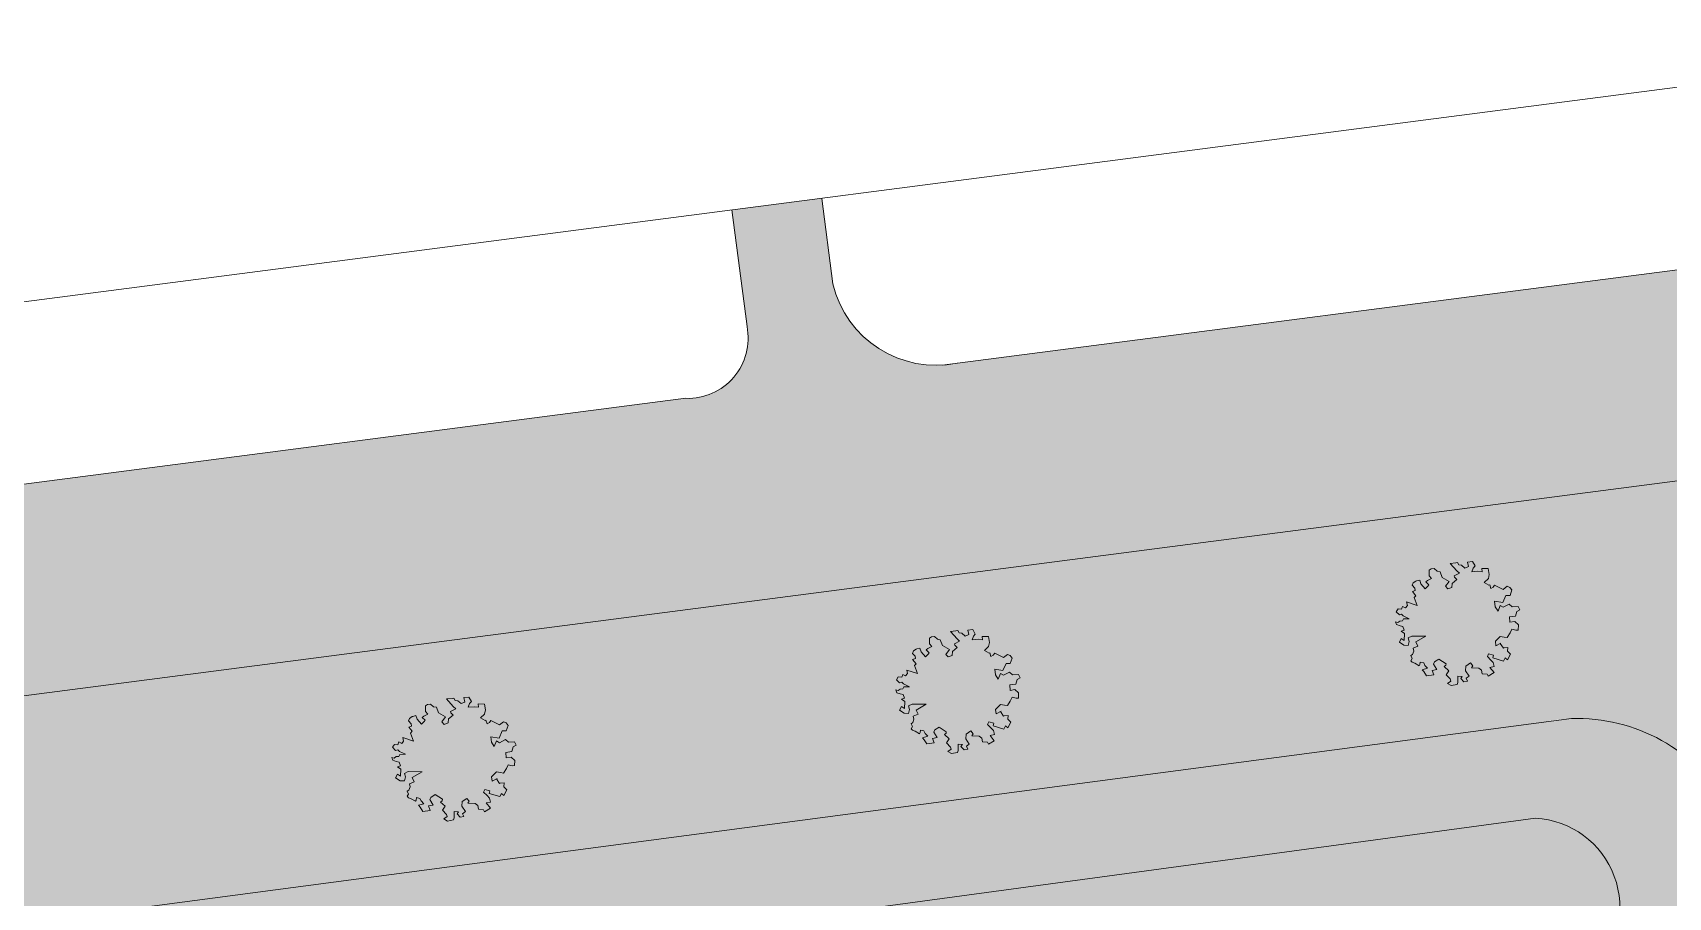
# Model space of a CAD drawing. Header units: millimetres. Extents: x 145836 to 266027, y 108786 to 206069.
# Drawn here: x 172898 to 180362, y 142221 to 146166 of the extents above; entities that cross this region are included whole.
import ezdxf

# ---------------------------------------------------------------- set-up
doc = ezdxf.new("R2010")
doc.units = ezdxf.units.MM
doc.layers.get('0').update_dxf_attribs({"color": 250})

msp = doc.modelspace()

# ---------------------------------------------------------------- hatches: boundary and pattern name
at = {"lineweight": 20}
h = msp.add_hatch(color=254, dxfattribs=at)
h.paths.add_polyline_path([(182278.5, 146160.2), (181878.6, 146108.3), (181928.5, 145721.4, -0.364346), (181575.3, 145236.7), (177116.9, 144658.3, -0.403942), (176549.4, 145019.9), (176499.1, 145410.3), (176089.4, 145357.2), (176158.1, 144825.4, -0.482087), (175879, 144497.7), (175697, 144474), (175697, 143509), (182278.5, 144364.1)])
h.paths.add_polyline_path([(179920, 143035.9), (175697, 142477.8), (175697, 142033), (179756.6, 142581.2, -0.656726), (180015.8, 141881), (176206.1, 137633.7, -0.39447), (175943, 137601.3), (175697, 137830.3), (175697, 137338.8, -0.354312), (175713.5, 137084.5), (175697, 137066), (175697, 136358.4), (180604.1, 141823.9, 0.608497)])
at = {"lineweight": 13, "true_color": 0xfcfcfc}
h = msp.add_hatch(color=7, dxfattribs=at)
h.set_gradient(color1=(194, 223, 180), color2=(197, 224, 184), centered=1, one_color=1, tint=0.8)
h.paths.add_polyline_path([(179772.6, 143016.4, -0.792677), (180445.3, 141647.1), (172659.1, 132974.9, 0.35594), (172704.3, 132663), (172922.2, 132467.6, 0.250858), (173333.5, 132488.7), (183710.9, 144062.1, 0.658834), (183475.1, 144519.6), (167837.7, 142487.8, 0.355396), (167538.1, 142088.4), (167590.2, 141702, 0.352882), (167946.2, 141453.4)])
at = {"lineweight": 20}
h = msp.add_hatch(color=254, dxfattribs=at)
h.paths.add_polyline_path([(175697, 144474), (172099.6, 144007.3), (172099.6, 143041.6), (175697, 143509)])
h.paths.add_polyline_path([(175697, 142477.8), (172099.6, 142002.4), (172099.6, 141631.6), (173039.9, 142109.5), (173444, 141728.7), (175697, 142033)])
h.paths.add_polyline_path([(174347.7, 139086.1), (174347.7, 138596.2), (175675, 137359.3, -0.037181), (175697, 137338.8), (175697, 137830.3)])
at = {"lineweight": 13, "true_color": 0xbad8b0}
h = msp.add_hatch(color=9, dxfattribs=at)
h.set_gradient(color1=(194, 223, 180), color2=(197, 224, 184), centered=1, one_color=1, tint=0.8)
h.paths.add_polyline_path([(173444, 141728.7), (174347.7, 140877.2), (174347.7, 139086.1), (175943, 137601.3, 0.39447), (176206.1, 137633.7), (180057.3, 141927.3, 0.739883), (179605.6, 142560.8)])

# ---------------------------------------------------------------- linework, layer by layer
at = {"lineweight": 20}
for p, q in [((158199.3, 143036), (182324.1, 146166.1)), ((176499.1, 145410.3), (176549.4, 145019.9)), ((176089.4, 145357.2), (176158.1, 144825.4)), ((177048.4, 144649.4), (181575.3, 145236.7)), ((183442.3, 144515.4), (167927.7, 142499.5)), ((169946.1, 143727.9), (175879, 144497.7)), ((167989, 141459.1), (179920, 143035.9)), ((168021.5, 140996.4), (179756.6, 142581.2))]:
    msp.add_line(p, q, dxfattribs=at)
at = {"lineweight": 13}
for p, q in [((179280.2, 143719.4), (179270.7, 143713.5)), ((179270.7, 143713.5), (179270.7, 143687.3)), ((179270.7, 143687.3), (179281.4, 143675.4)), ((179294.5, 143720.6), (179280.2, 143719.4)), ((179307.7, 143708.7), (179294.5, 143720.6)), ((179320.8, 143706.4), (179307.7, 143708.7)), ((179330.3, 143680.2), (179320.8, 143706.4)), ((179392.3, 143746.8), (179367.2, 143744.5)), ((179367.2, 143744.5), (179397, 143709.9)), ((179408.9, 143699.2), (179385.1, 143687.3)), ((179385.1, 143687.3), (179386.3, 143681.4)), ((179400.6, 143748), (179392.3, 143746.8)), ((179397, 143709.9), (179408.9, 143699.2)), ((179406.6, 143737.3), (179400.6, 143748)), ((179418.5, 143736.1), (179406.6, 143737.3)), ((179434, 143723), (179418.5, 143736.1)), ((179450.7, 143730.2), (179434, 143723)), ((179468.5, 143752.8), (179445.9, 143750.4)), ((179445.9, 143750.4), (179450.7, 143730.2)), ((179466.1, 143706.4), (179472.1, 143723)), ((179493.5, 143708.7), (179466.1, 143706.4)), ((179480.4, 143732.5), (179468.5, 143752.8)), ((179472.1, 143723), (179480.4, 143732.5)), ((179512.6, 143706.4), (179493.5, 143708.7)), ((179540, 143720.6), (179511.4, 143721.8)), ((179511.4, 143721.8), (179512.6, 143706.4)), ((179544.8, 143694.4), (179540, 143720.6)), ((179541.2, 143675.4), (179544.8, 143694.4)), ((179198, 143655.2), (179193.3, 143644.4)), ((179193.3, 143644.4), (179206.4, 143631.3)), ((179207.6, 143620.6), (179194.4, 143615.9)), ((179194.4, 143615.9), (179209.9, 143596.8)), ((179209.9, 143663.5), (179198, 143655.2)), ((179206.4, 143631.3), (179207.6, 143620.6)), ((179213.5, 143664.7), (179209.9, 143663.5)), ((179227.8, 143668.3), (179213.5, 143664.7)), ((179233.8, 143651.6), (179227.8, 143668.3)), ((179252.8, 143629), (179233.8, 143651.6)), ((179264.8, 143640.9), (179252.8, 143629)), ((179263.6, 143665.9), (179256.4, 143659.9)), ((179256.4, 143659.9), (179269.5, 143646.8)), ((179281.4, 143675.4), (179263.6, 143665.9)), ((179269.5, 143646.8), (179264.8, 143640.9)), ((179362.5, 143662.3), (179330.3, 143680.2)), ((179345.8, 143639.7), (179362.5, 143662.3)), ((179356.5, 143627.8), (179345.8, 143639.7)), ((179374.4, 143634.9), (179356.5, 143627.8)), ((179376.8, 143652.8), (179374.4, 143634.9)), ((179397, 143670.6), (179376.8, 143652.8)), ((179386.3, 143681.4), (179397, 143670.6)), ((179522.1, 143657.5), (179541.2, 143675.4)), ((179543.6, 143645.6), (179522.1, 143657.5)), ((179547.2, 143646.8), (179543.6, 143645.6)), ((179551.9, 143630.2), (179547.2, 143646.8)), ((179562.7, 143636.1), (179551.9, 143630.2)), ((179569.8, 143645.6), (179562.7, 143636.1)), ((179609.1, 143625.4), (179569.8, 143645.6)), ((179627, 143639.7), (179609.1, 143625.4)), ((179638.9, 143634.9), (179627, 143639.7)), ((179648.5, 143623), (179638.9, 143634.9)), ((179640.1, 143598), (179648.5, 143623)), ((179129, 143537.1), (179120.9, 143523.7)), ((179145.4, 143535.6), (179129, 143537.1)), ((179149.2, 143548.3), (179145.4, 143535.6)), ((179162.6, 143541.6), (179149.2, 143548.3)), ((179171.5, 143552), (179162.6, 143541.6)), ((179216.5, 143551.9), (179167.8, 143568.2)), ((179167.8, 143568.2), (179171.5, 143552)), ((179209.9, 143596.8), (179202.8, 143588.5)), ((179202.8, 143588.5), (179216.5, 143551.9)), ((179572.2, 143546.8), (179569.8, 143571.8)), ((179569.8, 143571.8), (179606.8, 143565.9)), ((179585.3, 143526.6), (179572.2, 143546.8)), ((179594.8, 143552.8), (179585.3, 143526.6)), ((179609.1, 143544.4), (179594.8, 143552.8)), ((179606.8, 143565.9), (179621.1, 143598)), ((179636.5, 143558.7), (179609.1, 143544.4)), ((179621.1, 143598), (179640.1, 143598)), ((179649.7, 143546.8), (179636.5, 143558.7)), ((179677.1, 143548), (179649.7, 143546.8)), ((179685.4, 143532.5), (179677.1, 143548)), ((179128.3, 143474.6), (179117.9, 143477.6)), ((179117.9, 143477.6), (179121.6, 143464.9)), ((179120.9, 143523.7), (179135, 143509.6)), ((179121.6, 143464.9), (179138, 143459)), ((179137.2, 143481.3), (179128.3, 143474.6)), ((179135, 143509.6), (179145.4, 143512.5)), ((179149.9, 143482), (179137.2, 143481.3)), ((179145.4, 143512.5), (179152.1, 143505.1)), ((179153.6, 143491), (179149.9, 143482)), ((179152.1, 143505.1), (179180.5, 143491.8)), ((179180.5, 143491.8), (179153.6, 143491)), ((179637.7, 143500.4), (179665.1, 143504)), ((179638.9, 143475.4), (179637.7, 143500.4)), ((179661.6, 143479), (179638.9, 143475.4)), ((179678.3, 143463.5), (179661.6, 143479)), ((179665.1, 143504), (179671.1, 143525.4)), ((179671.1, 143525.4), (179685.4, 143532.5)), ((179677.4, 143440.1), (179678.3, 143463.5)), ((176999.7, 143408.9), (176990.1, 143403)), ((176990.1, 143403), (176990.1, 143376.8)), ((177014, 143410.1), (176999.7, 143408.9)), ((177027.1, 143398.2), (177014, 143410.1)), ((177040.2, 143395.8), (177027.1, 143398.2)), ((177049.7, 143369.6), (177040.2, 143395.8)), ((177111.7, 143436.3), (177086.7, 143433.9)), ((177086.7, 143433.9), (177116.5, 143399.4)), ((177128.4, 143388.7), (177104.5, 143376.8)), ((177120, 143437.5), (177111.7, 143436.3)), ((177116.5, 143399.4), (177128.4, 143388.7)), ((177126, 143426.8), (177120, 143437.5)), ((177137.9, 143425.6), (177126, 143426.8)), ((177153.4, 143412.5), (177137.9, 143425.6)), ((177170.1, 143419.6), (177153.4, 143412.5)), ((177188, 143442.3), (177165.3, 143439.9)), ((177165.3, 143439.9), (177170.1, 143419.6)), ((177185.6, 143395.8), (177191.5, 143412.5)), ((177213, 143398.2), (177185.6, 143395.8)), ((177199.9, 143422), (177188, 143442.3)), ((177191.5, 143412.5), (177199.9, 143422)), ((177232, 143395.8), (177213, 143398.2)), ((177259.5, 143410.1), (177230.9, 143411.3)), ((177230.9, 143411.3), (177232, 143395.8)), ((177264.2, 143383.9), (177259.5, 143410.1)), ((179144, 143401.4), (179135, 143384.3)), ((179138, 143459), (179150.6, 143456)), ((179156.6, 143439.6), (179143.9, 143435.2)), ((179143.9, 143435.2), (179158.1, 143424)), ((179157.4, 143392.5), (179144, 143401.4)), ((179150.6, 143456), (179156.6, 143439.6)), ((179158.1, 143424), (179157.4, 143392.5)), ((179175.2, 143370.2), (179180.4, 143388)), ((179176, 143404.4), (179192.4, 143412.6)), ((179180.4, 143388), (179176, 143404.4)), ((179192.4, 143412.6), (179255.8, 143411.7)), ((179255.8, 143411.7), (179211, 143385.8)), ((179211, 143385.8), (179219.9, 143366.5)), ((179573.2, 143388.7), (179595.5, 143411.1)), ((179575.4, 143368.6), (179573.2, 143388.7)), ((179595.5, 143411.1), (179613.4, 143408.1)), ((179613.4, 143408.1), (179627.5, 143405.9)), ((179627.5, 143405.9), (179640.2, 143426.7)), ((179640.2, 143426.7), (179649.1, 143443.8)), ((179649.1, 143443.8), (179666.3, 143439.3)), ((179666.3, 143439.3), (179677.4, 143440.1)), ((176917.4, 143344.6), (176912.7, 143333.9)), ((176912.7, 143333.9), (176925.8, 143320.8)), ((176929.4, 143353), (176917.4, 143344.6)), ((176925.8, 143320.8), (176927, 143310.1)), ((176932.9, 143354.2), (176929.4, 143353)), ((176947.2, 143357.7), (176932.9, 143354.2)), ((176953.2, 143341.1), (176947.2, 143357.7)), ((176972.3, 143318.4), (176953.2, 143341.1)), ((176984.2, 143330.3), (176972.3, 143318.4)), ((176983, 143355.3), (176975.8, 143349.4)), ((176975.8, 143349.4), (176988.9, 143336.3)), ((177000.9, 143364.9), (176983, 143355.3)), ((176988.9, 143336.3), (176984.2, 143330.3)), ((176990.1, 143376.8), (177000.9, 143364.9)), ((177081.9, 143351.8), (177049.7, 143369.6)), ((177065.2, 143329.2), (177081.9, 143351.8)), ((177075.9, 143317.2), (177065.2, 143329.2)), ((177093.8, 143324.4), (177075.9, 143317.2)), ((177096.2, 143342.2), (177093.8, 143324.4)), ((177116.5, 143360.1), (177096.2, 143342.2)), ((177104.5, 143376.8), (177105.7, 143370.8)), ((177105.7, 143370.8), (177116.5, 143360.1)), ((177241.6, 143347), (177260.6, 143364.9)), ((177263, 143335.1), (177241.6, 143347)), ((177260.6, 143364.9), (177264.2, 143383.9)), ((177266.6, 143336.3), (177263, 143335.1)), ((177271.4, 143319.6), (177266.6, 143336.3)), ((177282.1, 143325.6), (177271.4, 143319.6)), ((177289.2, 143335.1), (177282.1, 143325.6)), ((177328.6, 143314.9), (177289.2, 143335.1)), ((177346.4, 143329.2), (177328.6, 143314.9)), ((177358.4, 143324.4), (177346.4, 143329.2)), ((177367.9, 143312.5), (177358.4, 143324.4)), ((177359.6, 143287.5), (177367.9, 143312.5)), ((179135, 143384.3), (179155.1, 143370.9)), ((179155.1, 143370.9), (179175.2, 143370.2)), ((179195.3, 143328.5), (179187.1, 143323.3)), ((179187.1, 143323.3), (179193.9, 143309.9)), ((179200.6, 143343.4), (179195.3, 143328.5)), ((179219.9, 143366.5), (179197.6, 143357.5)), ((179197.6, 143357.5), (179200.6, 143343.4)), ((179536.7, 143319.5), (179541.9, 143331.4)), ((179552.3, 143303.2), (179536.7, 143319.5)), ((179541.9, 143331.4), (179565, 143325.5)), ((179565, 143325.5), (179562, 143312.8)), ((179562, 143312.8), (179610.4, 143298.7)), ((179597.7, 143380.6), (179575.4, 143368.6)), ((179594.8, 143379.1), (179597.7, 143380.6)), ((179609.7, 143358.2), (179594.8, 143379.1)), ((179612.6, 143359.7), (179609.7, 143358.2)), ((179610.4, 143298.7), (179618.6, 143312.8)), ((179629.8, 143361.2), (179612.6, 143359.7)), ((179618.6, 143312.8), (179628.3, 143303.9)), ((179628.3, 143303.9), (179642.4, 143330)), ((179629, 143343.3), (179629.8, 143361.2)), ((179642.4, 143330), (179629, 143343.3)), ((176868.6, 143237.7), (176864.9, 143225.1)), ((176882, 143231), (176868.6, 143237.7)), ((176890.9, 143241.5), (176882, 143231)), ((176935.9, 143241.4), (176887.3, 143257.6)), ((176887.3, 143257.6), (176890.9, 143241.5)), ((176927, 143310.1), (176913.9, 143305.3)), ((176913.9, 143305.3), (176929.4, 143286.3)), ((176929.4, 143286.3), (176922.2, 143278)), ((176922.2, 143278), (176935.9, 143241.4)), ((177291.6, 143236.3), (177289.2, 143261.3)), ((177289.2, 143261.3), (177326.2, 143255.3)), ((177314.3, 143242.2), (177304.7, 143216)), ((177328.6, 143233.9), (177314.3, 143242.2)), ((177326.2, 143255.3), (177340.5, 143287.5)), ((177356, 143248.2), (177328.6, 143233.9)), ((177340.5, 143287.5), (177359.6, 143287.5)), ((177369.1, 143236.3), (177356, 143248.2)), ((177396.5, 143237.5), (177369.1, 143236.3)), ((177404.8, 143222), (177396.5, 143237.5)), ((179193.9, 143309.9), (179187.9, 143300.2)), ((179187.9, 143300.2), (179193.9, 143293.5)), ((179193.9, 143293.5), (179205.8, 143289.1)), ((179205.8, 143289.1), (179225.1, 143277.2)), ((179225.1, 143277.2), (179228.1, 143282.4)), ((179228.1, 143282.4), (179229.6, 143294.3)), ((179229.6, 143294.3), (179246, 143290.6)), ((179263.9, 143266), (179239.3, 143259.3)), ((179239.3, 143259.3), (179247.5, 143250.4)), ((179246, 143290.6), (179251.2, 143278.7)), ((179247.5, 143250.4), (179259.5, 143230.9)), ((179251.2, 143278.7), (179263.9, 143266)), ((179285.5, 143256.2), (179306.4, 143259.9)), ((179292.2, 143235.4), (179285.5, 143256.2)), ((179290.7, 143285.2), (179295.2, 143294.9)), ((179306.4, 143259.9), (179290.7, 143285.2)), ((179295.2, 143294.9), (179315.3, 143307.6)), ((179315.3, 143307.6), (179348.1, 143286.7)), ((179347.3, 143280), (179339.2, 143273.3)), ((179339.2, 143273.3), (179360.7, 143254.7)), ((179348.1, 143286.7), (179347.3, 143280)), ((179355.5, 143245), (179348.8, 143236.1)), ((179360.7, 143254.7), (179355.5, 143245)), ((179436.7, 143254.7), (179439, 143275.6)), ((179453.1, 143230.2), (179436.7, 143254.7)), ((179439, 143275.6), (179459.8, 143290.4)), ((179459.8, 143290.4), (179471, 143277)), ((179471, 143277), (179465, 143268.1)), ((179465, 143268.1), (179498.5, 143266.6)), ((179498.5, 143266.6), (179509.7, 143257.7)), ((179509.7, 143257.7), (179513.4, 143240.6)), ((179513.4, 143240.6), (179535.8, 143238.4)), ((179535.8, 143238.4), (179541, 143229.4)), ((179541, 143229.4), (179567.2, 143245.9)), ((179548.6, 143269.7), (179568, 143273.4)), ((179567.2, 143245.9), (179548.6, 143269.7)), ((179563.5, 143292), (179552.3, 143303.2)), ((179568, 143273.4), (179563.5, 143292)), ((176847.7, 143164.1), (176837.3, 143167)), ((176837.3, 143167), (176841, 143154.4)), ((176848.5, 143226.6), (176840.3, 143213.2)), ((176840.3, 143213.2), (176854.4, 143199)), ((176856.7, 143170.8), (176847.7, 143164.1)), ((176864.9, 143225.1), (176848.5, 143226.6)), ((176854.4, 143199), (176864.9, 143202)), ((176869.3, 143171.5), (176856.7, 143170.8)), ((176864.9, 143202), (176871.6, 143194.6)), ((176873.1, 143180.4), (176869.3, 143171.5)), ((176871.6, 143194.6), (176900, 143181.3)), ((176900, 143181.3), (176873.1, 143180.4)), ((177304.7, 143216), (177291.6, 143236.3)), ((177357.2, 143189.9), (177384.6, 143193.4)), ((177358.4, 143164.9), (177357.2, 143189.9)), ((177381, 143168.4), (177358.4, 143164.9)), ((177397.7, 143153), (177381, 143168.4)), ((177384.6, 143193.4), (177390.5, 143214.9)), ((177390.5, 143214.9), (177404.8, 143222)), ((179259.5, 143230.9), (179292.2, 143235.4)), ((179348.8, 143236.1), (179366.7, 143216.8)), ((179370.4, 143207.1), (179354.8, 143196.7)), ((179354.8, 143196.7), (179371.2, 143187)), ((179366.7, 143216.8), (179370.4, 143207.1)), ((179371.2, 143187), (179398.7, 143192.2)), ((179398.7, 143192.2), (179401.7, 143201.1)), ((179401.7, 143201.1), (179401.7, 143230.2)), ((179401.7, 143230.2), (179421.8, 143228.7)), ((179421.8, 143228.7), (179415.1, 143219.8)), ((179415.1, 143219.8), (179430, 143204.1)), ((179430, 143204.1), (179446.4, 143207.1)), ((179440.4, 143220.5), (179453.1, 143230.2)), ((179446.4, 143207.1), (179440.4, 143220.5)), ((174699.8, 143101), (174690.2, 143095)), ((174690.2, 143095), (174690.2, 143068.8)), ((174714.1, 143102.2), (174699.8, 143101)), ((174727.2, 143090.3), (174714.1, 143102.2)), ((174740.3, 143087.9), (174727.2, 143090.3)), ((174749.8, 143061.7), (174740.3, 143087.9)), ((174811.8, 143128.4), (174786.7, 143126)), ((174786.7, 143126), (174816.5, 143091.4)), ((174820.1, 143129.5), (174811.8, 143128.4)), ((174816.5, 143091.4), (174828.5, 143080.7)), ((174826.1, 143118.8), (174820.1, 143129.5)), ((174838, 143117.6), (174826.1, 143118.8)), ((174853.5, 143104.5), (174838, 143117.6)), ((174870.2, 143111.7), (174853.5, 143104.5)), ((174888, 143134.3), (174865.4, 143131.9)), ((174865.4, 143131.9), (174870.2, 143111.7)), ((174885.7, 143087.9), (174891.6, 143104.5)), ((174913.1, 143090.3), (174885.7, 143087.9)), ((174900, 143114.1), (174888, 143134.3)), ((174891.6, 143104.5), (174900, 143114.1)), ((174932.1, 143087.9), (174913.1, 143090.3)), ((174959.5, 143102.2), (174930.9, 143103.3)), ((174930.9, 143103.3), (174932.1, 143087.9)), ((174964.3, 143076), (174959.5, 143102.2)), ((176841, 143154.4), (176857.4, 143148.4)), ((176863.4, 143090.9), (176854.4, 143073.8)), ((176857.4, 143148.4), (176870.1, 143145.5)), ((176876, 143129.1), (176863.4, 143124.6)), ((176863.4, 143124.6), (176877.5, 143113.5)), ((176876.8, 143082), (176863.4, 143090.9)), ((176870.1, 143145.5), (176876, 143129.1)), ((176877.5, 143113.5), (176876.8, 143082)), ((176895.4, 143093.9), (176911.8, 143102.1)), ((176899.9, 143077.5), (176895.4, 143093.9)), ((176911.8, 143102.1), (176975.2, 143101.2)), ((176975.2, 143101.2), (176930.4, 143075.3)), ((177292.6, 143078.2), (177314.9, 143100.5)), ((177314.9, 143100.5), (177332.8, 143097.6)), ((177332.8, 143097.6), (177347, 143095.3)), ((177347, 143095.3), (177359.6, 143116.2)), ((177359.6, 143116.2), (177368.6, 143133.3)), ((177368.6, 143133.3), (177385.7, 143128.8)), ((177385.7, 143128.8), (177396.9, 143129.6)), ((177396.9, 143129.6), (177397.7, 143153)), ((174617.5, 143036.7), (174612.8, 143026)), ((174612.8, 143026), (174625.9, 143012.9)), ((174629.4, 143045), (174617.5, 143036.7)), ((174625.9, 143012.9), (174627.1, 143002.2)), ((174633, 143046.2), (174629.4, 143045)), ((174647.3, 143049.8), (174633, 143046.2)), ((174653.3, 143033.1), (174647.3, 143049.8)), ((174672.3, 143010.5), (174653.3, 143033.1)), ((174684.3, 143022.4), (174672.3, 143010.5)), ((174683.1, 143047.4), (174675.9, 143041.4)), ((174675.9, 143041.4), (174689, 143028.3)), ((174700.9, 143056.9), (174683.1, 143047.4)), ((174689, 143028.3), (174684.3, 143022.4)), ((174690.2, 143068.8), (174700.9, 143056.9)), ((174782, 143043.8), (174749.8, 143061.7)), ((174765.3, 143021.2), (174782, 143043.8)), ((174776, 143009.3), (174765.3, 143021.2)), ((174793.9, 143016.4), (174776, 143009.3)), ((174796.3, 143034.3), (174793.9, 143016.4)), ((174816.5, 143052.2), (174796.3, 143034.3)), ((174828.5, 143080.7), (174804.6, 143068.8)), ((174804.6, 143068.8), (174805.8, 143062.9)), ((174805.8, 143062.9), (174816.5, 143052.2)), ((174941.7, 143039.1), (174960.7, 143056.9)), ((174963.1, 143027.2), (174941.7, 143039.1)), ((174960.7, 143056.9), (174964.3, 143076)), ((174966.7, 143028.3), (174963.1, 143027.2)), ((174971.5, 143011.7), (174966.7, 143028.3)), ((174982.2, 143017.6), (174971.5, 143011.7)), ((174989.3, 143027.2), (174982.2, 143017.6)), ((175028.7, 143006.9), (174989.3, 143027.2)), ((175046.5, 143021.2), (175028.7, 143006.9)), ((175058.4, 143016.4), (175046.5, 143021.2)), ((175068, 143004.5), (175058.4, 143016.4)), ((176854.4, 143073.8), (176874.6, 143060.4)), ((176874.6, 143060.4), (176894.7, 143059.7)), ((176894.7, 143059.7), (176899.9, 143077.5)), ((176914.8, 143018), (176906.6, 143012.8)), ((176906.6, 143012.8), (176913.3, 142999.4)), ((176920, 143032.9), (176914.8, 143018)), ((176939.3, 143055.9), (176917, 143047)), ((176917, 143047), (176920, 143032.9)), ((176930.4, 143075.3), (176939.3, 143055.9)), ((177256.1, 143009), (177261.3, 143020.9)), ((177261.3, 143020.9), (177284.4, 143015)), ((177284.4, 143015), (177281.4, 143002.3)), ((177294.8, 143058.1), (177292.6, 143078.2)), ((177317.2, 143070), (177294.8, 143058.1)), ((177314.2, 143068.5), (177317.2, 143070)), ((177329.1, 143047.7), (177314.2, 143068.5)), ((177332.1, 143049.2), (177329.1, 143047.7)), ((177349.2, 143050.7), (177332.1, 143049.2)), ((177347.7, 142993.4), (177361.9, 143019.4)), ((177348.5, 143032.8), (177349.2, 143050.7)), ((177361.9, 143019.4), (177348.5, 143032.8)), ((174636, 142933.4), (174587.4, 142949.7)), ((174587.4, 142949.7), (174591, 142933.5)), ((174627.1, 143002.2), (174614, 142997.4)), ((174614, 142997.4), (174629.4, 142978.3)), ((174629.4, 142978.3), (174622.3, 142970)), ((174622.3, 142970), (174636, 142933.4)), ((174991.7, 142928.3), (174989.3, 142953.3)), ((174989.3, 142953.3), (175026.3, 142947.4)), ((175026.3, 142947.4), (175040.6, 142979.5)), ((175056.1, 142940.2), (175028.7, 142926)), ((175040.6, 142979.5), (175059.6, 142979.5)), ((175069.2, 142928.3), (175056.1, 142940.2)), ((175059.6, 142979.5), (175068, 143004.5)), ((176913.3, 142999.4), (176907.3, 142989.7)), ((176907.3, 142989.7), (176913.3, 142983)), ((176913.3, 142983), (176925.2, 142978.6)), ((176925.2, 142978.6), (176944.6, 142966.6)), ((176944.6, 142966.6), (176947.5, 142971.9)), ((176947.5, 142971.9), (176949, 142983.8)), ((176949, 142983.8), (176965.4, 142980)), ((176983.3, 142955.5), (176958.7, 142948.8)), ((176958.7, 142948.8), (176966.9, 142939.9)), ((176965.4, 142980), (176970.6, 142968.1)), ((176966.9, 142939.9), (176978.9, 142920.4)), ((176970.6, 142968.1), (176983.3, 142955.5)), ((177005, 142945.7), (177025.8, 142949.4)), ((177011.7, 142924.8), (177005, 142945.7)), ((177010.2, 142974.7), (177014.6, 142984.4)), ((177025.8, 142949.4), (177010.2, 142974.7)), ((177014.6, 142984.4), (177034.7, 142997)), ((177034.7, 142997), (177067.5, 142976.2)), ((177066.8, 142969.5), (177058.6, 142962.8)), ((177058.6, 142962.8), (177080.2, 142944.2)), ((177067.5, 142976.2), (177066.8, 142969.5)), ((177080.2, 142944.2), (177075, 142934.5)), ((177156.1, 142944.2), (177158.4, 142965)), ((177172.5, 142919.6), (177156.1, 142944.2)), ((177158.4, 142965), (177179.2, 142979.9)), ((177179.2, 142979.9), (177190.4, 142966.5)), ((177190.4, 142966.5), (177184.4, 142957.6)), ((177184.4, 142957.6), (177218, 142956.1)), ((177218, 142956.1), (177229.1, 142947.2)), ((177229.1, 142947.2), (177232.9, 142930.1)), ((177271.7, 142992.6), (177256.1, 143009)), ((177268, 142959.2), (177287.4, 142962.9)), ((177286.6, 142935.3), (177268, 142959.2)), ((177282.9, 142981.5), (177271.7, 142992.6)), ((177281.4, 143002.3), (177329.8, 142988.2)), ((177287.4, 142962.9), (177282.9, 142981.5)), ((177329.8, 142988.2), (177338, 143002.3)), ((177338, 143002.3), (177347.7, 142993.4)), ((174548.6, 142918.6), (174540.4, 142905.2)), ((174540.4, 142905.2), (174554.5, 142891.1)), ((174564.9, 142917.1), (174548.6, 142918.6)), ((174554.5, 142891.1), (174564.9, 142894.1)), ((174569.4, 142863.6), (174556.8, 142862.8)), ((174568.7, 142929.8), (174564.9, 142917.1)), ((174564.9, 142894.1), (174571.6, 142886.6)), ((174582.1, 142923.1), (174568.7, 142929.8)), ((174573.1, 142872.5), (174569.4, 142863.6)), ((174571.6, 142886.6), (174600, 142873.3)), ((174600, 142873.3), (174573.1, 142872.5)), ((174591, 142933.5), (174582.1, 142923.1)), ((175004.8, 142908.1), (174991.7, 142928.3)), ((175014.4, 142934.3), (175004.8, 142908.1)), ((175028.7, 142926), (175014.4, 142934.3)), ((175057.3, 142881.9), (175084.7, 142885.5)), ((175058.4, 142856.9), (175057.3, 142881.9)), ((175096.6, 142929.5), (175069.2, 142928.3)), ((175084.7, 142885.5), (175090.6, 142906.9)), ((175090.6, 142906.9), (175104.9, 142914.1)), ((175104.9, 142914.1), (175096.6, 142929.5)), ((176978.9, 142920.4), (177011.7, 142924.8)), ((177075, 142934.5), (177068.3, 142925.6)), ((177068.3, 142925.6), (177086.1, 142906.2)), ((177089.9, 142896.6), (177074.2, 142886.2)), ((177074.2, 142886.2), (177090.6, 142876.5)), ((177086.1, 142906.2), (177089.9, 142896.6)), ((177090.6, 142876.5), (177118.2, 142881.7)), ((177118.2, 142881.7), (177121.1, 142890.6)), ((177121.1, 142890.6), (177121.1, 142919.6)), ((177121.1, 142919.6), (177141.3, 142918.1)), ((177141.3, 142918.1), (177134.5, 142909.2)), ((177134.5, 142909.2), (177149.4, 142893.6)), ((177149.4, 142893.6), (177165.8, 142896.6)), ((177159.9, 142910), (177172.5, 142919.6)), ((177165.8, 142896.6), (177159.9, 142910)), ((177232.9, 142930.1), (177255.2, 142927.8)), ((177255.2, 142927.8), (177260.4, 142918.9)), ((177260.4, 142918.9), (177286.6, 142935.3)), ((174547.8, 142856.1), (174537.4, 142859.1)), ((174537.4, 142859.1), (174541.1, 142846.4)), ((174541.1, 142846.4), (174557.5, 142840.5)), ((174556.8, 142862.8), (174547.8, 142856.1)), ((174557.5, 142840.5), (174570.2, 142837.5)), ((174576.1, 142821.1), (174563.5, 142816.7)), ((174563.5, 142816.7), (174577.6, 142805.5)), ((174570.2, 142837.5), (174576.1, 142821.1)), ((174577.6, 142805.5), (174576.9, 142774)), ((174595.5, 142785.9), (174611.9, 142794.1)), ((174611.9, 142794.1), (174675.3, 142793.3)), ((174675.3, 142793.3), (174630.5, 142767.3)), ((174992.7, 142770.3), (175015, 142792.6)), ((175015, 142792.6), (175032.9, 142789.6)), ((175032.9, 142789.6), (175047, 142787.4)), ((175047, 142787.4), (175059.7, 142808.2)), ((175081.1, 142860.5), (175058.4, 142856.9)), ((175059.7, 142808.2), (175068.6, 142825.3)), ((175068.6, 142825.3), (175085.8, 142820.9)), ((175097.8, 142845), (175081.1, 142860.5)), ((175085.8, 142820.9), (175096.9, 142821.6)), ((175096.9, 142821.6), (175097.8, 142845)), ((174563.5, 142783), (174554.5, 142765.8)), ((174554.5, 142765.8), (174574.6, 142752.5)), ((174576.9, 142774), (174563.5, 142783)), ((174574.6, 142752.5), (174594.7, 142751.7)), ((174594.7, 142751.7), (174600, 142769.6)), ((174600, 142769.6), (174595.5, 142785.9)), ((174620.1, 142724.9), (174614.9, 142710)), ((174639.4, 142748), (174617.1, 142739.1)), ((174617.1, 142739.1), (174620.1, 142724.9)), ((174630.5, 142767.3), (174639.4, 142748)), ((174994.9, 142750.2), (174992.7, 142770.3)), ((175017.3, 142762.1), (174994.9, 142750.2)), ((175014.3, 142760.6), (175017.3, 142762.1)), ((175029.2, 142739.8), (175014.3, 142760.6)), ((175032.2, 142741.2), (175029.2, 142739.8)), ((175049.3, 142742.7), (175032.2, 142741.2)), ((175048.5, 142724.9), (175049.3, 142742.7)), ((175061.9, 142711.5), (175048.5, 142724.9)), ((174614.9, 142710), (174606.7, 142704.8)), ((174606.7, 142704.8), (174613.4, 142691.4)), ((174613.4, 142691.4), (174607.4, 142681.8)), ((174607.4, 142681.8), (174613.4, 142675.1)), ((174613.4, 142675.1), (174625.3, 142670.6)), ((174625.3, 142670.6), (174644.6, 142658.7)), ((174644.6, 142658.7), (174647.6, 142663.9)), ((174647.6, 142663.9), (174649.1, 142675.8)), ((174649.1, 142675.8), (174665.5, 142672.1)), ((174683.4, 142647.5), (174658.8, 142640.8)), ((174658.8, 142640.8), (174667, 142631.9)), ((174665.5, 142672.1), (174670.7, 142660.2)), ((174670.7, 142660.2), (174683.4, 142647.5)), ((174705, 142637.7), (174725.9, 142641.5)), ((174710.3, 142666.7), (174714.7, 142676.4)), ((174725.9, 142641.5), (174710.3, 142666.7)), ((174714.7, 142676.4), (174734.8, 142689.1)), ((174734.8, 142689.1), (174767.6, 142668.2)), ((174766.9, 142661.5), (174758.7, 142654.8)), ((174758.7, 142654.8), (174780.3, 142636.2)), ((174767.6, 142668.2), (174766.9, 142661.5)), ((174856.2, 142636.2), (174858.5, 142657.1)), ((174858.5, 142657.1), (174879.3, 142672)), ((174879.3, 142672), (174890.5, 142658.6)), ((174890.5, 142658.6), (174884.5, 142649.6)), ((174884.5, 142649.6), (174918, 142648.1)), ((174918, 142648.1), (174929.2, 142639.2)), ((174956.2, 142701.1), (174961.4, 142713)), ((174971.8, 142684.7), (174956.2, 142701.1)), ((174961.4, 142713), (174984.5, 142707)), ((174968.1, 142651.2), (174987.5, 142654.9)), ((174986.7, 142627.4), (174968.1, 142651.2)), ((174983, 142673.5), (174971.8, 142684.7)), ((174984.5, 142707), (174981.5, 142694.4)), ((174981.5, 142694.4), (175029.9, 142680.2)), ((174987.5, 142654.9), (174983, 142673.5)), ((175029.9, 142680.2), (175038.1, 142694.4)), ((175038.1, 142694.4), (175047.8, 142685.4)), ((175047.8, 142685.4), (175061.9, 142711.5)), ((174667, 142631.9), (174679, 142612.4)), ((174679, 142612.4), (174711.7, 142616.9)), ((174711.7, 142616.9), (174705, 142637.7)), ((174775, 142626.6), (174768.3, 142617.6)), ((174768.3, 142617.6), (174786.2, 142598.3)), ((174789.9, 142588.6), (174774.3, 142578.2)), ((174774.3, 142578.2), (174790.7, 142568.5)), ((174780.3, 142636.2), (174775, 142626.6)), ((174786.2, 142598.3), (174789.9, 142588.6)), ((174790.7, 142568.5), (174818.2, 142573.7)), ((174818.2, 142573.7), (174821.2, 142582.7)), ((174821.2, 142582.7), (174821.2, 142611.7)), ((174821.2, 142611.7), (174841.3, 142610.2)), ((174841.3, 142610.2), (174834.6, 142601.3)), ((174834.6, 142601.3), (174849.5, 142585.6)), ((174849.5, 142585.6), (174865.9, 142588.6)), ((174872.6, 142611.7), (174856.2, 142636.2)), ((174860, 142602), (174872.6, 142611.7)), ((174865.9, 142588.6), (174860, 142602)), ((174929.2, 142639.2), (174932.9, 142622.1)), ((174932.9, 142622.1), (174955.3, 142619.9)), ((174955.3, 142619.9), (174960.5, 142610.9)), ((174960.5, 142610.9), (174986.7, 142627.4))]:
    msp.add_line(p, q, dxfattribs=at)
at = {"lineweight": 20}
for centre, radius, start, end in [((177020.5, 145133), 484.4, 193.50082, 281.48422), ((175888.1, 144772.6), 275.1, 268.11248, 11.06486), ((179948.5, 142252.9), 783.5, 326.80346, 92.08508), ((179734.6, 142175), 406.8, 313.72187, 86.89761)]:
    msp.add_arc(centre, radius, start, end, dxfattribs=at)

doc.saveas('drawing.dxf')
